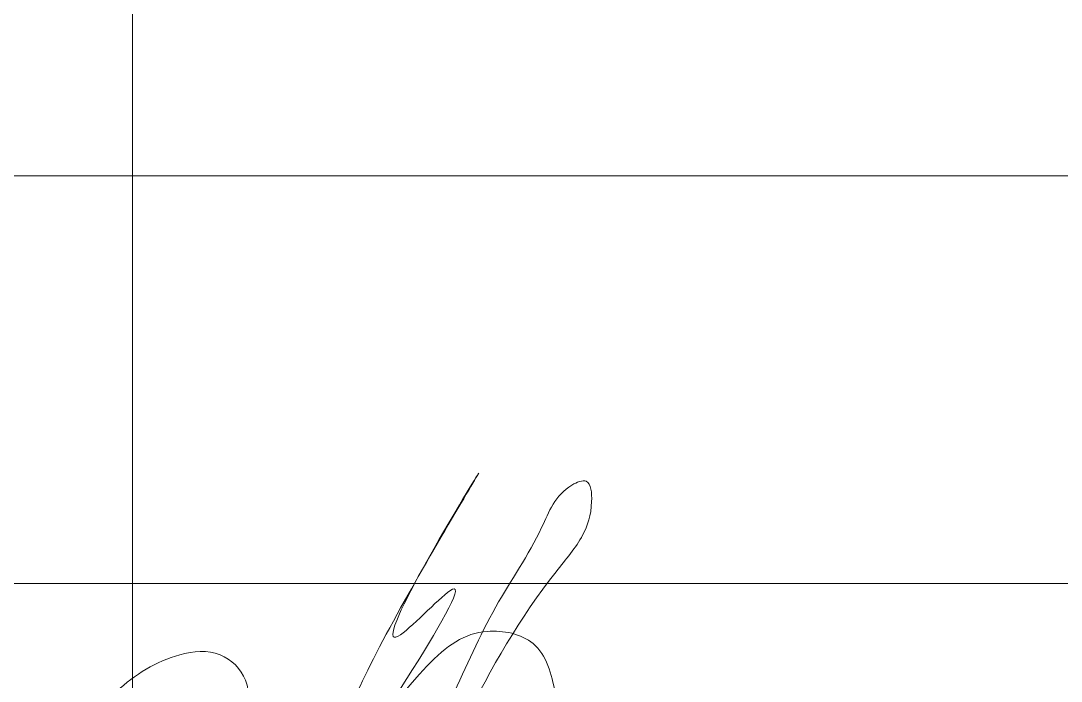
# Model space of a CAD drawing. Header units: metres. Extents: x 0 to 46, y 0 to 74.
# Drawn here: x 13.863 to 15.138, y 1.88 to 2.69 of the extents above; entities that cross this region are included whole.
import ezdxf

# ---------------------------------------------------------------- set-up
doc = ezdxf.new("R2010")
doc.units = ezdxf.units.M
doc.header["$MEASUREMENT"] = 0

# ---------------------------------------------------------------- blocks, each defined once
blk = doc.blocks.new('*U216')
at = {"color": 7, "linetype": 'Continuous', "lineweight": 13}
blk.add_line((-0.4872, -14.498), (-0.4872, -19.998), dxfattribs=at)
at = {"color": 7, "linetype": 'Continuous', "lineweight": 0}
for p, q in [((-4.4872, -17.998), (2.0128, -17.998)), ((-4.4872, -18.498), (2.0128, -18.498))]:
    blk.add_line(p, q, dxfattribs=at)

msp = doc.modelspace()

# ---------------------------------------------------------------- linework, layer by layer
at = {"color": 5, "linetype": 'Continuous', "lineweight": 0}
msp.add_spline([(14.01053148, 1.49923654), (14.11319688, 1.73405436), (14.13838024, 1.82803992), (14.13838024, 1.88124383), (14.1071529, 1.91247117), (14.05787263, 1.91247117), (13.98052636, 1.86781528), (13.92577384, 1.79802696), (13.91132217, 1.75763862), (13.91132217, 1.68902202), (13.92836966, 1.62539992), (13.97120654, 1.56470227), (14.0204685, 1.53626087), (14.08723112, 1.52511774), (14.15528328, 1.54335226), (14.21375939, 1.56994839), (14.25386643, 1.60094817), (14.3252302, 1.72455385), (14.39142412, 1.86061736), (14.44514959, 1.97104513), (14.50137902, 2.06843737), (14.53859248, 2.12059828), (14.55595654, 2.12525097), (14.56265003, 2.10027053), (14.55163799, 2.05917303), (14.51916515, 2.01433282), (14.32793817, 1.64590221), (14.26717017, 1.54064894), (14.22165586, 1.51437124), (14.20948246, 1.53545619), (14.20382913, 1.55655468), (14.19633701, 1.63202536), (14.22946066, 1.7556445), (14.32430275, 1.96233759), (14.42256491, 2.13253265), (14.32551119, 1.93521982), (14.38865362, 1.99081293), (14.2598814, 1.7677729), (14.36063177, 1.89829706), (14.43480277, 1.94111971), (14.49104862, 1.92604868), (14.51784724, 1.86592013), (14.5257576, 1.76899963), (14.45497848, 1.54617964), (14.36721125, 1.48189086), (14.30265225, 1.45495759), (14.20344726, 1.45120548), (14.13466878, 1.48036658), (14.12215391, 1.50204297), (14.11459762, 1.55265758), (14.12836551, 1.60404007), (14.20408101, 1.63162435), (14.35698338, 1.76859772), (14.24148957, 1.54136924), (14.30094782, 1.57569747), (14.45518515, 1.7299348), (14.4673042, 1.77516374), (14.34213688, 1.55836757), (14.47510221, 1.65935312), (14.5434594, 1.78226285), (14.42610467, 1.54923501), (14.58797172, 1.67683228), (14.64642944, 1.78226285), (14.52322344, 1.56468498), (14.68933434, 1.67069189), (14.7558126, 1.78226285), (14.6460188, 1.56241197), (14.81589141, 1.6989068), (14.86340253, 1.78226285), (14.761786, 1.56561213), (14.95937754, 1.75765358), (14.96424775, 1.7698693), (14.86577951, 1.57756088), (15.10993801, 1.80452176), (15.11260323, 1.81446849), (14.98851942, 1.57400703), (15.20758977, 1.80461385), (15.20758977, 1.83355892), (15.09838088, 1.58572201), (15.39863572, 1.81057855), (15.74269449, 2.30365578), (15.87764948, 2.59417614), (14.90014951, 0.90109652), (15.08326207, 1.33307715), (15.30799717, 1.623669), (15.46113922, 1.77681105), (15.40552175, 1.68047877), (15.13545646, 1.64810898), (15.5781556, 1.69067294)], degree=3, dxfattribs=at)

# ---------------------------------------------------------------- block references
at = {"color": 7, "linetype": 'Continuous', "lineweight": 13}
msp.add_blockref('*U216', (14.48716734, 20.49798853), dxfattribs=at)

doc.saveas('drawing.dxf')
